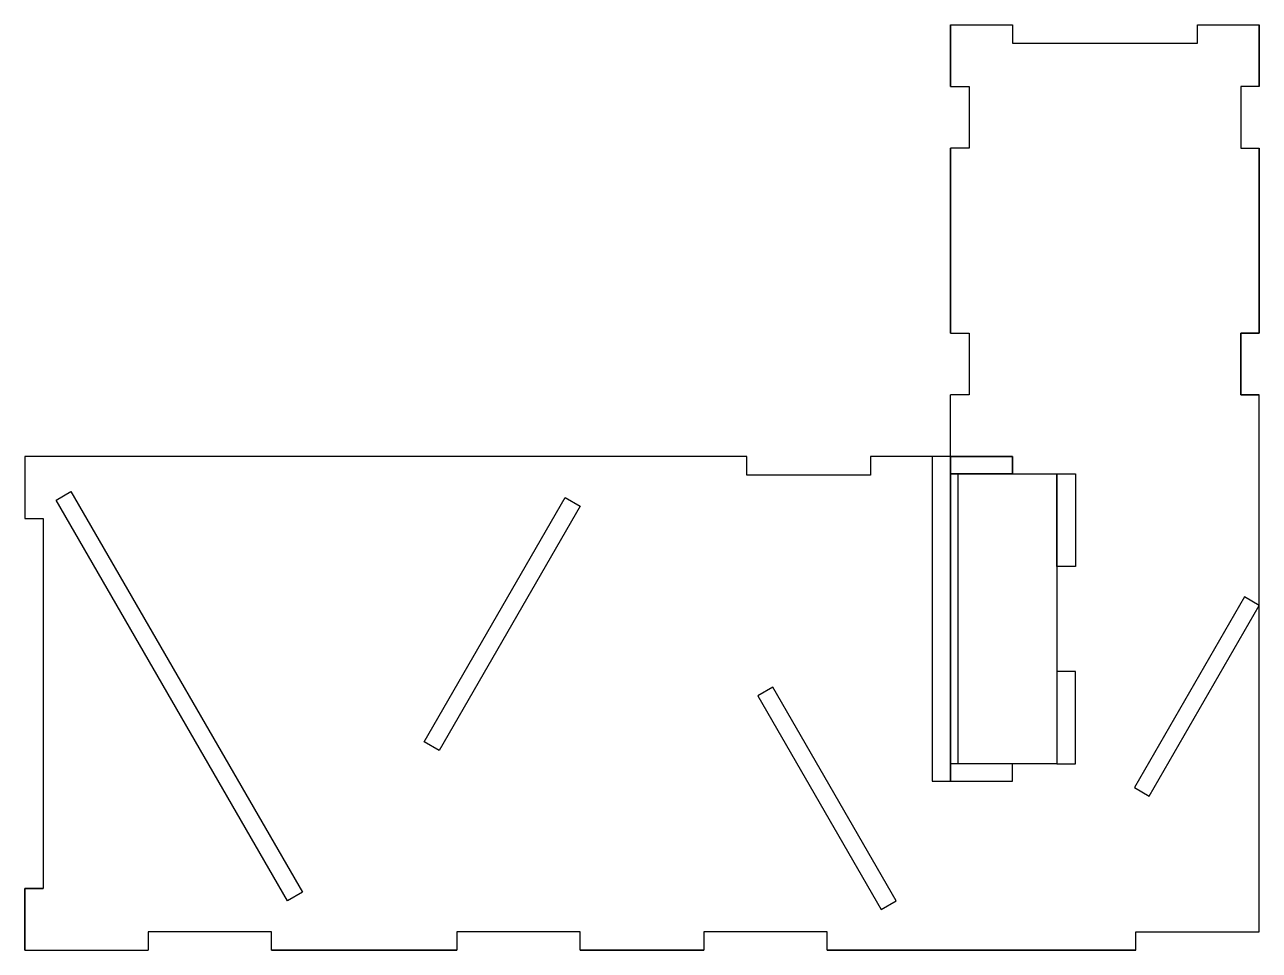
# Model space of a CAD drawing. Header units: inches. Extents: x 0 to 10, y 0 to 7.5.
import ezdxf

# ---------------------------------------------------------------- set-up
doc = ezdxf.new("R2010")
doc.units = ezdxf.units.IN
doc.header["$MEASUREMENT"] = 0

msp = doc.modelspace()

# ---------------------------------------------------------------- linework, layer by layer
for p, q in [((7.5, 7.5), (8, 7.5)), ((7.5, 7), (7.5, 7.5)), ((7.5, 7.5), (8, 7.5)), ((7.5, 7.5), (7.5, 7)), ((8, 7.5), (8, 7.35)), ((8, 7.5), (8, 7.35)), ((9.5, 7.5), (10, 7.5)), ((9.5, 7.35), (9.5, 7.5)), ((9.5, 7.5), (10, 7.5)), ((9.5, 7.35), (9.5, 7.5)), ((10, 7), (10, 7.5)), ((10, 7), (10, 7.5)), ((8, 7.35), (9.5, 7.35)), ((8, 7.35), (9.5, 7.35)), ((7.5, 7), (7.65, 7)), ((7.5, 7), (7.65, 7)), ((7.65, 7), (7.65, 6.5)), ((7.65, 7), (7.65, 6.5)), ((9.85, 7), (9.85, 6.5)), ((10, 7), (9.85, 7)), ((9.85, 7), (9.85, 6.5)), ((10, 7), (9.85, 7)), ((7.65, 6.5), (7.5, 6.5)), ((7.5, 5), (7.5, 6.5)), ((7.65, 6.5), (7.5, 6.5)), ((7.5, 6.5), (7.5, 5)), ((9.85, 6.5), (10, 6.5)), ((9.85, 6.5), (10, 6.5)), ((10, 5), (10, 6.5)), ((10, 6.5), (10, 5)), ((7.5, 5), (7.65, 5)), ((7.5, 5), (7.65, 5)), ((7.65, 5), (7.65, 4.5)), ((7.65, 5), (7.65, 4.5)), ((9.85, 5), (9.85, 4.5)), ((10, 5), (9.85, 5)), ((9.85, 5), (9.85, 4.5)), ((10, 5), (9.85, 5)), ((7.65, 4.5), (7.5, 4.5)), ((7.5, 4), (7.5, 4.5)), ((7.65, 4.5), (7.5, 4.5)), ((7.5, 4), (7.5, 4.5)), ((9.85, 4.5), (10, 4.5)), ((9.85, 4.5), (10, 4.5)), ((10, 4), (10, 4.5)), ((10, 4), (10, 4.5)), ((5.85, 4), (0, 4)), ((0, 4), (0, 3.5)), ((0, 4), (0, 3.5)), ((5.85, 4), (0, 4)), ((5.85, 3.85), (5.85, 4)), ((5.85, 3.85), (5.85, 4)), ((7.5, 4), (6.85, 4)), ((6.85, 4), (6.85, 3.85)), ((7.35, 4), (6.85, 4)), ((6.85, 4), (6.85, 3.85)), ((7.5, 4), (6.85, 4)), ((7.35, 4), (7.35, 1.37)), ((7.35, 4), (7.35, 1.37)), ((7.35, 4), (7.35, 1.37)), ((7.5, 4), (7.5, 1.37)), ((7.5, 4), (7.5, 1.37)), ((7.5, 4), (7.5, 1.37)), ((10, 0.15), (10, 4)), ((10, 0.15), (10, 4)), ((10, 0.15), (10, 4)), ((10, 0.15), (10, 4)), ((6.85, 3.85), (5.85, 3.85)), ((6.85, 3.85), (5.85, 3.85)), ((7.561, 1.51), (7.561, 3.86)), ((7.561, 3.86), (8.361, 3.86)), ((8.361, 3.86), (8.361, 1.51)), ((0, 3.5), (0.15, 3.5)), ((0, 3.5), (0.15, 3.5)), ((0.15, 3.5), (0.15, 0.5)), ((0.15, 3.5), (0.15, 0.5)), ((8.361, 1.51), (7.561, 1.51)), ((7.35, 1.37), (7.5, 1.37)), ((7.35, 1.37), (7.5, 1.37)), ((7.35, 1.37), (7.5, 1.37)), ((0, 0.5), (0.15, 0.5)), ((0, 0.5), (0, 0)), ((0, 0.5), (0.15, 0.5)), ((0, 0), (0, 0.5)), ((1, 0.15), (1, 0)), ((2, 0.15), (1, 0.15)), ((1, 0.15), (1, 0)), ((2, 0.15), (1, 0.15)), ((2, 0), (2, 0.15)), ((2, 0), (2, 0.15)), ((3.5, 0.15), (3.5, 0)), ((4.5, 0.15), (3.5, 0.15)), ((3.5, 0.15), (3.5, 0)), ((4.5, 0.15), (3.5, 0.15)), ((4.5, 0), (4.5, 0.15)), ((4.5, 0), (4.5, 0.15)), ((5.5, 0.15), (5.5, 0)), ((6.5, 0.15), (5.5, 0.15)), ((5.5, 0.15), (5.5, 0)), ((6.5, 0.15), (5.5, 0.15)), ((6.5, 0), (6.5, 0.15)), ((6.5, 0), (6.5, 0.15)), ((9, 0), (9, 0.15)), ((9, 0.15), (10, 0.15)), ((9, 0), (9, 0.15)), ((9, 0.15), (10, 0.15)), ((0, 0), (1, 0)), ((0, 0), (1, 0)), ((2, 0), (3.5, 0)), ((3.5, 0), (2, 0)), ((4.5, 0), (5.5, 0)), ((5.5, 0), (4.5, 0)), ((6.5, 0), (9, 0)), ((9, 0), (6.5, 0))]:
    msp.add_line(p, q)
for points in [[(8, 7.5), (8, 7.35), (9.5, 7.35), (9.5, 7.5), (10, 7.5), (10, 7), (9.85, 7), (9.85, 6.5), (10, 6.5)], [(7.5, 7), (7.65, 7), (7.65, 6.5), (7.5, 6.5)], [(9, 0), (9, 0.15), (10, 0.15), (10, 4), (10, 4.5), (9.85, 4.5), (9.85, 5), (10, 5)], [(6.85, 4), (6.85, 3.85), (5.85, 3.85), (5.85, 4), (0, 4)], [(0, 3.5), (0.15, 3.5), (0.15, 0.5), (0, 0.5)], [(6.5, 0), (6.5, 0.15), (5.5, 0.15), (5.5, 0)]]:
    msp.add_lwpolyline(points)
for points in [[(7.5, 4), (7.35, 4), (7.35, 1.37), (7.5, 1.37)], [(7.5, 4), (7.5, 3.86), (8, 3.86), (8, 4)], [(8, 4), (8, 3.86), (7.5, 3.86), (7.5, 4)], [(8.361, 3.86), (8.511, 3.86), (8.511, 3.11), (8.361, 3.11)], [(8.511, 3.86), (8.511, 3.11), (8.361, 3.11), (8.361, 3.86)], [(0.375, 3.718), (2.25, 0.47), (2.129, 0.4), (0.254, 3.648)], [(4.5, 3.6), (3.356, 1.619), (3.235, 1.689), (4.379, 3.67)], [(10, 2.793), (9.879, 2.863), (8.988, 1.32), (9.109, 1.25)], [(8.361, 1.51), (8.511, 1.51), (8.511, 2.26), (8.361, 2.26)], [(8.511, 1.51), (8.511, 2.26), (8.361, 2.26), (8.361, 1.51)], [(7.059, 0.4), (6.059, 2.132), (5.937, 2.062), (6.937, 0.33)], [(7.5, 1.37), (8, 1.37), (8, 1.51), (7.5, 1.51)], [(8, 1.37), (8, 1.51), (7.5, 1.51), (7.5, 1.37)]]:
    msp.add_lwpolyline(points, close=True)

doc.saveas('drawing.dxf')
